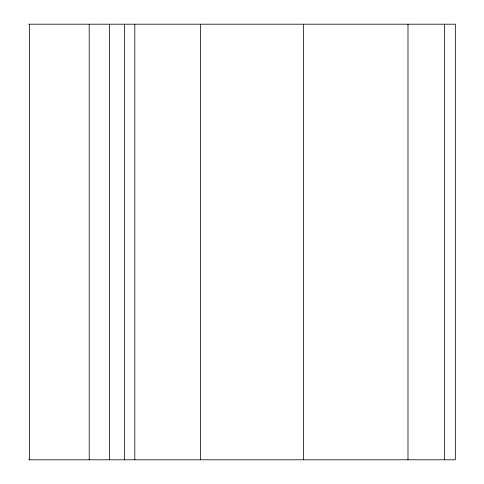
<?xml version="1.0" encoding="UTF-8"?>
<svg xmlns="http://www.w3.org/2000/svg" width="484" height="484" viewBox="0 0 484 484"><rect width="100%" height="100%" fill="white"/><g stroke="black" fill="none" stroke-linecap="round" stroke-linejoin="round"><path stroke-width="0.73" d="M134.806 24.2L134.806 459.8M28.665 24.2L455.335 24.2L455.335 459.8L28.665 459.8M444.596 24.2L444.596 459.8M407.988 24.2L407.988 459.8M303.51 24.2L303.51 459.8M200.455 24.2L200.455 459.8M124.394 24.2L124.394 459.8M109.505 24.2L109.505 459.8M89.207 24.2L89.207 459.8M29.609 24.2L29.609 459.8"/></g></svg>
